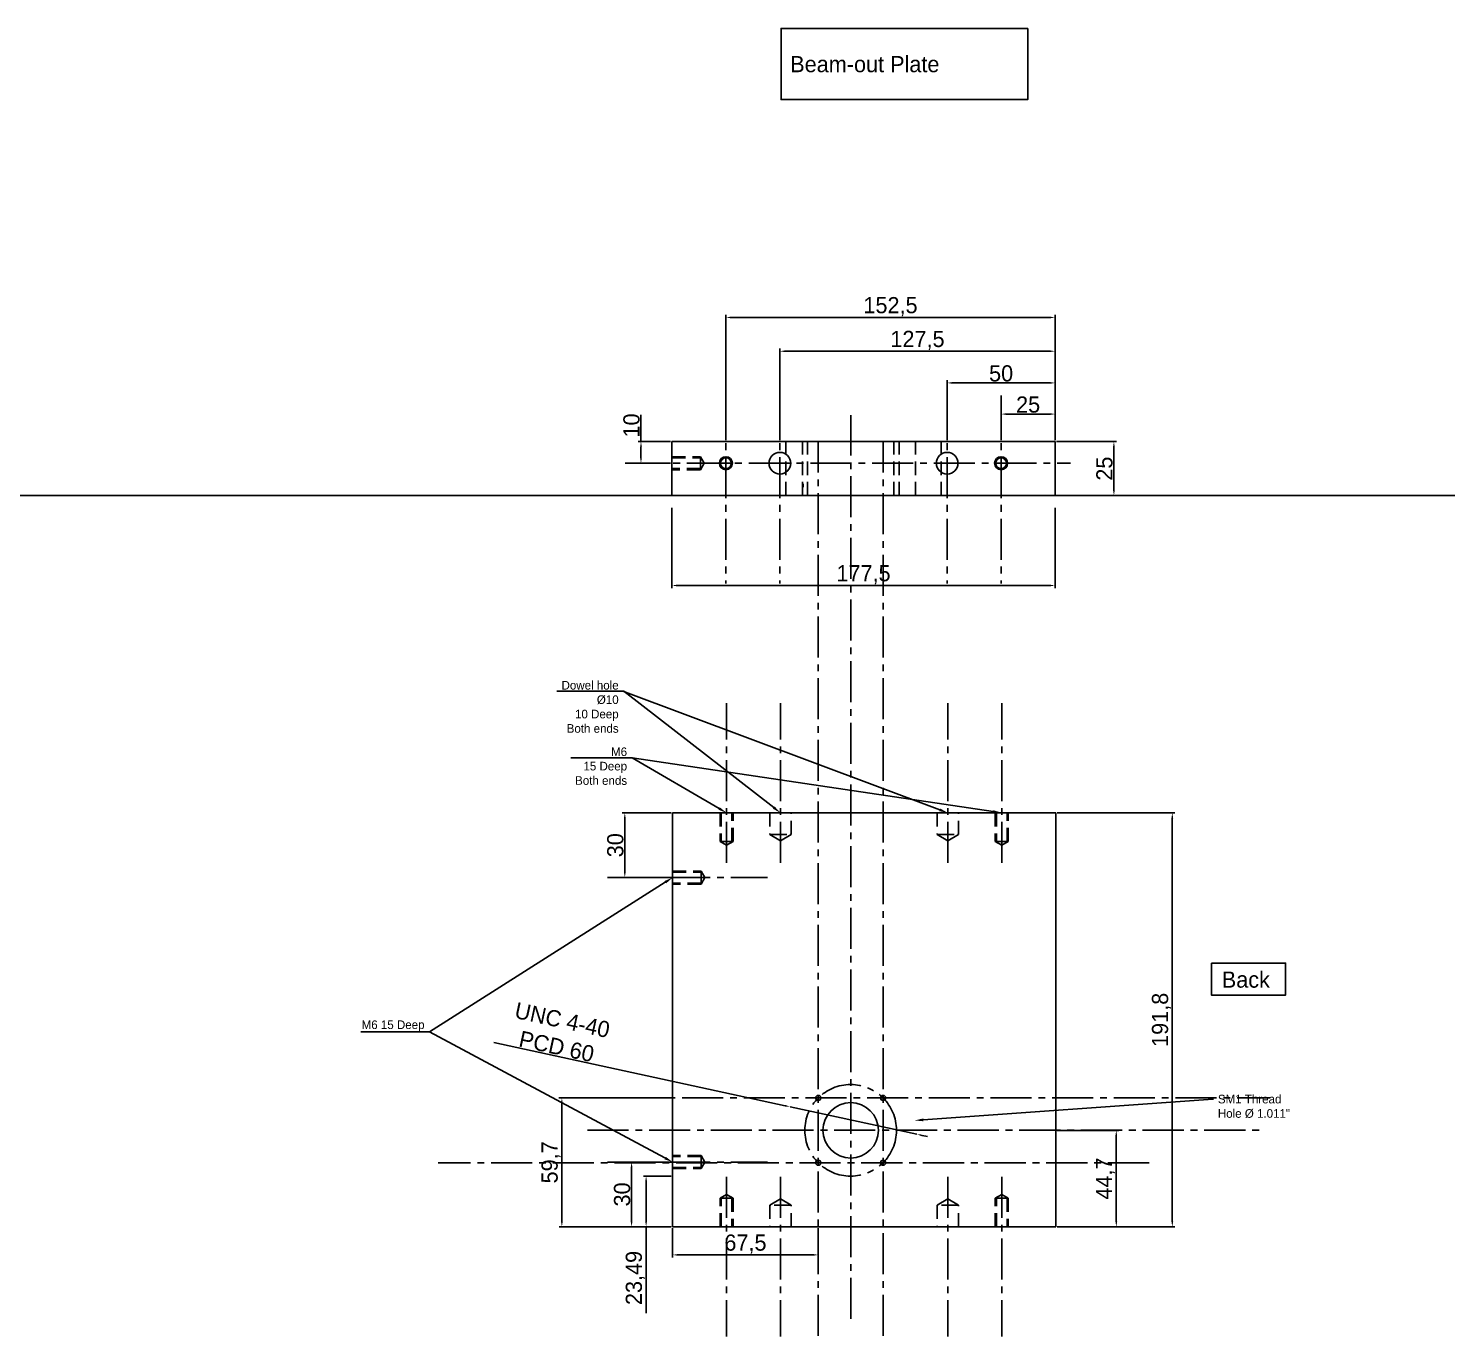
# Model space of a CAD drawing. Header units: millimetres. Extents: x -2438 to 7650, y -2358 to 2460.
# Drawn here: x 1936 to 2594, y -132 to 475 of the extents above; entities that cross this region are included whole.
import ezdxf
from ezdxf import colors
from ezdxf.entities.mleader import LeaderData, LeaderLine
from ezdxf.math import Vec2, Vec3

# ---------------------------------------------------------------- set-up
doc = ezdxf.new("R2010")
doc.units = ezdxf.units.MM
doc.linetypes.add('CENTER2', pattern=[28.575, 19.05, -3.175, 3.175, -3.175])
doc.linetypes.add('DASHED2', pattern=[9.525, 6.35, -3.175])
for name, color, linetype in [('Centre', 7, 'CENTER2'), ('Dimension', 1, 'Continuous'), ('Hidden small', 140, 'DASHED2')]:
    doc.layers.add(name, color=color, linetype=linetype)
doc.dimstyles.new('ISO-25', dxfattribs={"dimtxt": 7.5, "dimasz": 2.5, "dimexe": 1.25, "dimexo": 0.625, "dimtad": 1, "dimtxsty": 'Standard', "dimcen": 2.5, "dimadec": 0, "dimazin": 0, "dimtfac": 1, "dimtmove": 0, "dimatfit": 3, "dimfxl": 1, "dimarcsym": 0})

# ---------------------------------------------------------------- blocks, each defined once
blk = doc.blocks.new('*D19')
at = {"layer": 'Defpoints', "color": 0, "transparency": 16777216}
for p in [(2412.42, -35.94), (2440.47, -35.94), (2412.42, -80.64)]:
    blk.add_point(p, dxfattribs=at)
at = {"layer": 'Dimension', "color": 0, "lineweight": -2, "transparency": 16777216}
for p, q in [((2413.05, -35.94), (2441.72, -35.94)), ((2440.47, -78.14), (2440.47, -38.44)), ((2413.05, -80.64), (2441.72, -80.64))]:
    blk.add_line(p, q, dxfattribs=at)
at = {"layer": 'Dimension', "color": 0, "transparency": 16777216}
for points in [[(2440.06, -38.44), (2440.89, -38.44), (2440.47, -35.94)], [(2440.06, -78.14), (2440.89, -78.14), (2440.47, -80.64)]]:
    blk.add_solid(points, dxfattribs=at)
at = {"layer": 'Dimension', "color": 0, "transparency": 16777216, "insert": (2435.47, -58.29), "char_height": 7.5, "attachment_point": 5, "rotation": 90}
blk.add_mtext('44,7', dxfattribs=at)
blk = doc.blocks.new('*D20')
at = {"layer": 'Defpoints', "color": 0, "transparency": 16777216}
for p in [(2412.42, 111.16), (2466.42, 111.16), (2412.42, -80.64)]:
    blk.add_point(p, dxfattribs=at)
at = {"layer": 'Dimension', "color": 0, "lineweight": -2, "transparency": 16777216}
for p, q in [((2413.05, 111.16), (2467.67, 111.16)), ((2466.42, -78.14), (2466.42, 108.66)), ((2413.05, -80.64), (2467.67, -80.64))]:
    blk.add_line(p, q, dxfattribs=at)
at = {"layer": 'Dimension', "color": 0, "transparency": 16777216}
for points in [[(2466, 108.66), (2466.84, 108.66), (2466.42, 111.16)], [(2466, -78.14), (2466.84, -78.14), (2466.42, -80.64)]]:
    blk.add_solid(points, dxfattribs=at)
at = {"layer": 'Dimension', "color": 0, "transparency": 16777216, "insert": (2461.42, 15.26), "char_height": 7.5, "attachment_point": 5, "rotation": 90}
blk.add_mtext('191,8', dxfattribs=at)
blk = doc.blocks.new('*D37')
at = {"layer": 'Defpoints', "color": 0, "transparency": 16777216}
for p in [(2387.12, 295.94), (2387.12, 283.17), (2412.12, 283.17)]:
    blk.add_point(p, dxfattribs=at)
at = {"layer": 'Dimension', "color": 0, "lineweight": -2, "transparency": 16777216}
for p, q in [((2387.12, 283.8), (2387.12, 297.19)), ((2409.62, 295.94), (2389.62, 295.94)), ((2412.12, 283.8), (2412.12, 297.19))]:
    blk.add_line(p, q, dxfattribs=at)
at = {"layer": 'Dimension', "color": 0, "transparency": 16777216}
for points in [[(2389.62, 296.36), (2389.62, 295.53), (2387.12, 295.94)], [(2409.62, 296.36), (2409.62, 295.53), (2412.12, 295.94)]]:
    blk.add_solid(points, dxfattribs=at)
at = {"layer": 'Dimension', "color": 0, "transparency": 16777216, "insert": (2399.62, 300.32), "char_height": 7.5, "attachment_point": 5}
blk.add_mtext('25', dxfattribs=at)
blk = doc.blocks.new('*D38')
at = {"layer": 'Defpoints', "color": 0, "transparency": 16777216}
for p in [(2362.12, 310.38), (2362.12, 283.17), (2412.12, 283.17)]:
    blk.add_point(p, dxfattribs=at)
at = {"layer": 'Dimension', "color": 0, "lineweight": -2, "transparency": 16777216}
for p, q in [((2362.12, 283.8), (2362.12, 311.63)), ((2409.62, 310.38), (2364.62, 310.38)), ((2412.12, 283.8), (2412.12, 311.63))]:
    blk.add_line(p, q, dxfattribs=at)
at = {"layer": 'Dimension', "color": 0, "transparency": 16777216}
for points in [[(2364.62, 310.8), (2364.62, 309.97), (2362.12, 310.38)], [(2409.62, 310.8), (2409.62, 309.97), (2412.12, 310.38)]]:
    blk.add_solid(points, dxfattribs=at)
at = {"layer": 'Dimension', "color": 0, "transparency": 16777216, "insert": (2387.12, 314.76), "char_height": 7.5, "attachment_point": 5}
blk.add_mtext('50', dxfattribs=at)
blk = doc.blocks.new('*D39')
at = {"layer": 'Defpoints', "color": 0, "transparency": 16777216}
for p in [(2289.46, -25.06), (2348.1, -37.78)]:
    blk.add_point(p, dxfattribs=at)
at = {"layer": 'Dimension', "color": 0, "lineweight": -2, "transparency": 16777216}
for p, q in [((2152.16, 4.72), (2287.02, -24.53)), ((2348.1, -37.78), (2289.46, -25.06)), ((2350.54, -38.31), (2352.98, -38.84))]:
    blk.add_line(p, q, dxfattribs=at)
at = {"layer": 'Dimension', "color": 0, "transparency": 16777216}
for points in [[(2287.11, -24.13), (2286.93, -24.94), (2289.46, -25.06)], [(2350.63, -37.9), (2350.45, -38.72), (2348.1, -37.78)]]:
    blk.add_solid(points, dxfattribs=at)
at = {"layer": 'Dimension', "color": 0, "transparency": 16777216, "insert": (2182.51, 9.01), "char_height": 7.5, "attachment_point": 5, "rotation": 347.76253}
blk.add_mtext('UNC 4-40\\PPCD 60', dxfattribs=at)
blk = doc.blocks.new('*D51')
at = {"layer": 'Defpoints', "color": 0, "transparency": 16777216}
for p in [(2284.62, 325.07), (2284.62, 283.17), (2412.12, 283.17)]:
    blk.add_point(p, dxfattribs=at)
at = {"layer": 'Dimension', "color": 0, "lineweight": -2, "transparency": 16777216}
for p, q in [((2284.62, 283.8), (2284.62, 326.32)), ((2409.62, 325.07), (2287.12, 325.07)), ((2412.12, 283.8), (2412.12, 326.32))]:
    blk.add_line(p, q, dxfattribs=at)
at = {"layer": 'Dimension', "color": 0, "transparency": 16777216}
for points in [[(2287.12, 325.48), (2287.12, 324.65), (2284.62, 325.07)], [(2409.62, 325.48), (2409.62, 324.65), (2412.12, 325.07)]]:
    blk.add_solid(points, dxfattribs=at)
at = {"layer": 'Dimension', "color": 0, "transparency": 16777216, "insert": (2348.37, 330.07), "char_height": 7.5, "attachment_point": 5}
blk.add_mtext('127,5', dxfattribs=at)
blk = doc.blocks.new('*D52')
at = {"layer": 'Defpoints', "color": 0, "transparency": 16777216}
for p in [(2259.62, 340.72), (2259.62, 283.17), (2412.12, 283.17)]:
    blk.add_point(p, dxfattribs=at)
at = {"layer": 'Dimension', "color": 0, "lineweight": -2, "transparency": 16777216}
for p, q in [((2259.62, 283.8), (2259.62, 341.97)), ((2412.12, 283.8), (2412.12, 341.97)), ((2409.62, 340.72), (2262.12, 340.72))]:
    blk.add_line(p, q, dxfattribs=at)
at = {"layer": 'Dimension', "color": 0, "transparency": 16777216}
for points in [[(2262.12, 341.14), (2262.12, 340.3), (2259.62, 340.72)], [(2409.62, 341.14), (2409.62, 340.3), (2412.12, 340.72)]]:
    blk.add_solid(points, dxfattribs=at)
at = {"layer": 'Dimension', "color": 0, "transparency": 16777216, "insert": (2335.87, 345.72), "char_height": 7.5, "attachment_point": 5}
blk.add_mtext('152,5', dxfattribs=at)
blk = doc.blocks.new('*D53')
at = {"layer": 'Defpoints', "color": 0, "transparency": 16777216}
for p in [(2234.62, 253.17), (2412.12, 253.17), (2412.12, 216.52)]:
    blk.add_point(p, dxfattribs=at)
at = {"layer": 'Dimension', "color": 0, "lineweight": -2, "transparency": 16777216}
for p, q in [((2234.62, 252.55), (2234.62, 215.27)), ((2412.12, 252.55), (2412.12, 215.27)), ((2237.12, 216.52), (2409.62, 216.52))]:
    blk.add_line(p, q, dxfattribs=at)
at = {"layer": 'Dimension', "color": 0, "transparency": 16777216}
for points in [[(2237.12, 216.94), (2237.12, 216.1), (2234.62, 216.52)], [(2409.62, 216.94), (2409.62, 216.1), (2412.12, 216.52)]]:
    blk.add_solid(points, dxfattribs=at)
at = {"layer": 'Dimension', "color": 0, "transparency": 16777216, "insert": (2323.37, 221.52), "char_height": 7.5, "attachment_point": 5}
blk.add_mtext('177,5', dxfattribs=at)
blk = doc.blocks.new('*D54')
at = {"layer": 'Defpoints', "color": 0, "transparency": 16777216}
for p in [(2412.12, 283.17), (2412.12, 258.17), (2439.37, 258.17)]:
    blk.add_point(p, dxfattribs=at)
at = {"layer": 'Dimension', "color": 0, "lineweight": -2, "transparency": 16777216}
for p, q in [((2412.75, 283.17), (2440.62, 283.17)), ((2439.37, 280.67), (2439.37, 260.67)), ((2412.75, 258.17), (2440.62, 258.17))]:
    blk.add_line(p, q, dxfattribs=at)
at = {"layer": 'Dimension', "color": 0, "transparency": 16777216}
for points in [[(2438.96, 280.67), (2439.79, 280.67), (2439.37, 283.17)], [(2438.96, 260.67), (2439.79, 260.67), (2439.37, 258.17)]]:
    blk.add_solid(points, dxfattribs=at)
at = {"layer": 'Dimension', "color": 0, "transparency": 16777216, "insert": (2435, 270.67), "char_height": 7.5, "attachment_point": 5, "rotation": 90}
blk.add_mtext('25', dxfattribs=at)
blk = doc.blocks.new('*D55')
at = {"layer": 'Defpoints', "color": 0, "transparency": 16777216}
for p in [(2220.27, 283.17), (2234.62, 283.17), (2234.62, 273.17)]:
    blk.add_point(p, dxfattribs=at)
at = {"layer": 'Dimension', "color": 0, "lineweight": -2, "transparency": 16777216}
for p, q in [((2220.27, 283.17), (2220.27, 295.67)), ((2234, 283.17), (2219.02, 283.17)), ((2220.27, 275.67), (2220.27, 280.67)), ((2234, 273.17), (2219.02, 273.17))]:
    blk.add_line(p, q, dxfattribs=at)
at = {"layer": 'Dimension', "color": 0, "transparency": 16777216}
for points in [[(2219.86, 280.67), (2220.69, 280.67), (2220.27, 283.17)], [(2219.86, 275.67), (2220.69, 275.67), (2220.27, 273.17)]]:
    blk.add_solid(points, dxfattribs=at)
at = {"layer": 'Dimension', "color": 0, "transparency": 16777216, "insert": (2215.9, 290.67), "char_height": 7.5, "attachment_point": 5, "rotation": 90}
blk.add_mtext('10', dxfattribs=at)
blk = doc.blocks.new('*D81')
at = {"layer": 'Defpoints', "color": 0, "transparency": 16777216}
for p in [(2212.78, 111.16), (2234.92, 111.16), (2234.92, 81.16)]:
    blk.add_point(p, dxfattribs=at)
at = {"layer": 'Dimension', "color": 0, "lineweight": -2, "transparency": 16777216}
for p, q in [((2234.3, 111.16), (2211.53, 111.16)), ((2212.78, 83.66), (2212.78, 108.66)), ((2234.3, 81.16), (2211.53, 81.16))]:
    blk.add_line(p, q, dxfattribs=at)
at = {"layer": 'Dimension', "color": 0, "transparency": 16777216}
for points in [[(2212.36, 108.66), (2213.2, 108.66), (2212.78, 111.16)], [(2212.36, 83.66), (2213.2, 83.66), (2212.78, 81.16)]]:
    blk.add_solid(points, dxfattribs=at)
at = {"layer": 'Dimension', "color": 0, "transparency": 16777216, "insert": (2208.41, 96.16), "char_height": 7.5, "attachment_point": 5, "rotation": 90}
blk.add_mtext('30', dxfattribs=at)
blk = doc.blocks.new('*D82')
at = {"layer": 'Defpoints', "color": 0, "transparency": 16777216}
for p in [(2215.92, -50.64), (2234.92, -50.64), (2234.92, -80.64)]:
    blk.add_point(p, dxfattribs=at)
at = {"layer": 'Dimension', "color": 0, "lineweight": -2, "transparency": 16777216}
for p, q in [((2234.3, -50.64), (2214.67, -50.64)), ((2215.92, -78.14), (2215.92, -53.14)), ((2234.3, -80.64), (2214.67, -80.64))]:
    blk.add_line(p, q, dxfattribs=at)
at = {"layer": 'Dimension', "color": 0, "transparency": 16777216}
for points in [[(2215.5, -53.14), (2216.34, -53.14), (2215.92, -50.64)], [(2215.5, -78.14), (2216.34, -78.14), (2215.92, -80.64)]]:
    blk.add_solid(points, dxfattribs=at)
at = {"layer": 'Dimension', "color": 0, "transparency": 16777216, "insert": (2211.55, -65.64), "char_height": 7.5, "attachment_point": 5, "rotation": 90}
blk.add_mtext('30', dxfattribs=at)
blk = doc.blocks.new('*D128')
at = {"layer": 'Defpoints', "color": 0, "transparency": 16777216}
for p in [(2222.65, -57.15), (2234.92, -57.15), (2234.92, -80.64)]:
    blk.add_point(p, dxfattribs=at)
at = {"layer": 'Dimension', "color": 0, "lineweight": -2, "transparency": 16777216}
for p, q in [((2234.3, -57.15), (2221.4, -57.15)), ((2222.65, -59.65), (2222.65, -78.14)), ((2234.3, -80.64), (2221.4, -80.64)), ((2222.65, -80.64), (2222.65, -120.6))]:
    blk.add_line(p, q, dxfattribs=at)
at = {"layer": 'Dimension', "color": 0, "transparency": 16777216}
for points in [[(2222.24, -59.65), (2223.07, -59.65), (2222.65, -57.15)], [(2222.24, -78.14), (2223.07, -78.14), (2222.65, -80.64)]]:
    blk.add_solid(points, dxfattribs=at)
at = {"layer": 'Dimension', "color": 0, "transparency": 16777216, "insert": (2217.65, -104.35), "char_height": 7.5, "attachment_point": 5, "rotation": 90}
blk.add_mtext('23,49', dxfattribs=at)
blk = doc.blocks.new('*D129')
at = {"layer": 'Defpoints', "color": 0, "transparency": 16777216}
for p in [(2183.63, -20.94), (2234.92, -20.94), (2234.92, -80.64)]:
    blk.add_point(p, dxfattribs=at)
at = {"layer": 'Dimension', "color": 0, "lineweight": -2, "transparency": 16777216}
for p, q in [((2234.3, -20.94), (2182.38, -20.94)), ((2183.63, -78.14), (2183.63, -23.44)), ((2234.3, -80.64), (2182.38, -80.64))]:
    blk.add_line(p, q, dxfattribs=at)
at = {"layer": 'Dimension', "color": 0, "transparency": 16777216}
for points in [[(2183.21, -23.44), (2184.05, -23.44), (2183.63, -20.94)], [(2183.21, -78.14), (2184.05, -78.14), (2183.63, -80.64)]]:
    blk.add_solid(points, dxfattribs=at)
at = {"layer": 'Dimension', "color": 0, "transparency": 16777216, "insert": (2178.63, -50.79), "char_height": 7.5, "attachment_point": 5, "rotation": 90}
blk.add_mtext('59,7', dxfattribs=at)
blk = doc.blocks.new('*U179')
blk.add_circle((0, 0), 1.18)
blk = doc.blocks.new('*U180')
at = {"color": 0, "linetype": 'ByBlock', "lineweight": -2, "transparency": 16777216}
blk.add_blockref('*U179', (1481.33, 26.46), dxfattribs=at)
for p, rotation in [((1511.33, 26.46), 270), ((1481.33, -3.54), 90.00000000000001), ((1511.33, -3.54), 180)]:
    blk.add_blockref('*U179', p, dxfattribs=dict(at, rotation=rotation))
blk = doc.blocks.new('*D181')
at = {"layer": 'Defpoints', "color": 0, "transparency": 16777216}
for p in [(2234.92, -80.64), (2302.42, -80.64), (2302.42, -93.65)]:
    blk.add_point(p, dxfattribs=at)
at = {"layer": 'Dimension', "color": 0, "lineweight": -2, "transparency": 16777216}
for p, q in [((2234.92, -81.26), (2234.92, -94.9)), ((2302.42, -81.26), (2302.42, -94.9)), ((2237.42, -93.65), (2299.92, -93.65))]:
    blk.add_line(p, q, dxfattribs=at)
at = {"layer": 'Dimension', "color": 0, "transparency": 16777216}
for points in [[(2237.42, -93.23), (2237.42, -94.06), (2234.92, -93.65)], [(2299.92, -93.23), (2299.92, -94.06), (2302.42, -93.65)]]:
    blk.add_solid(points, dxfattribs=at)
at = {"layer": 'Dimension', "color": 0, "transparency": 16777216, "insert": (2268.67, -88.65), "char_height": 7.5, "attachment_point": 5}
blk.add_mtext('67,5', dxfattribs=at)

msp = doc.modelspace()

# ---------------------------------------------------------------- linework, layer by layer
for p, q in [((2234.621, 258.174), (2234.621, 283.174)), ((2234.621, 283.174), (2412.121, 283.174)), ((2412.121, 283.174), (2412.121, 258.174)), ((433.518, 258.174), (2150.15, 258.174)), ((2150.15, 258.174), (6077.182, 258.174)), ((2412.121, 258.174), (2234.621, 258.174)), ((2412.421, 111.164), (2234.921, 111.164)), ((2234.921, 111.164), (2234.921, -80.636)), ((2412.421, -80.636), (2412.421, 111.164)), ((2234.921, -80.636), (2412.421, -80.636)), ((2412.421, -80.636), (2234.921, -80.636))]:
    msp.add_line(p, q)
for centre, radius in [((2259.621, 273.174), 3), ((2284.621, 273.174), 5), ((2362.121, 273.174), 5), ((2387.121, 273.174), 3), ((2259.621, 273.174), 2.5), ((2387.121, 273.174), 2.5), ((2317.421, -35.936), 12.85)]:
    msp.add_circle(centre, radius)
at = {"layer": 'Centre'}
for p, q in [((2259.621, 304.622), (2259.621, 217.436)), ((2284.621, 304.622), (2284.621, 217.436)), ((2362.121, 304.622), (2362.121, 217.436)), ((2387.121, 304.622), (2387.121, 217.436)), ((2317.421, -123.336), (2317.421, 295.462)), ((2302.42, -131.18), (2302.42, 283.174)), ((2332.422, -131.18), (2332.422, 283.174)), ((2213.019, 273.174), (2419.305, 273.174)), ((2256.621, 273.174), (2262.621, 273.174)), ((2281.621, 273.174), (2287.621, 273.174)), ((2365.121, 273.174), (2359.121, 273.174)), ((2390.121, 273.174), (2384.121, 273.174)), ((2259.921, 87.958), (2259.921, 162.059)), ((2284.921, 87.958), (2284.921, 162.059)), ((2362.421, 87.958), (2362.421, 162.059)), ((2387.421, 87.958), (2387.421, 162.059)), ((2204.748, 81.164), (2278.85, 81.164)), ((2182.156, -20.935), (2511.537, -20.935)), ((2195.493, -35.936), (2507.777, -35.936)), ((2455.659, -50.938), (2126.278, -50.938)), ((2204.748, -50.636), (2278.85, -50.636)), ((2259.921, -57.431), (2259.921, -131.532)), ((2284.921, -57.431), (2284.921, -131.532)), ((2362.421, -57.431), (2362.421, -131.532)), ((2387.421, -57.431), (2387.421, -131.532))]:
    msp.add_line(p, q, dxfattribs=at)
msp.add_circle((2317.421, -35.936), 21.215, dxfattribs=at)
at = {"layer": 'Dimension'}
for points in [[(2399.421, 474.675), (2285.16, 474.675), (2285.16, 441.673), (2399.421, 441.673)], [(2484.525, 41.558), (2518.874, 41.558), (2518.874, 26.758), (2484.525, 26.758)]]:
    msp.add_lwpolyline(points, close=True, dxfattribs=at)
at = {"layer": 'Hidden small'}
for p, q in [((2287.421, 258.174), (2287.421, 283.174)), ((2295.033, 258.174), (2295.033, 283.174)), ((2297.383, 258.174), (2297.383, 283.174)), ((2337.459, 258.174), (2337.459, 283.174)), ((2339.809, 258.174), (2339.809, 283.174)), ((2347.421, 258.174), (2347.421, 283.174)), ((2359.321, 258.174), (2359.321, 283.174)), ((2234.564, 276.174), (2247.832, 276.174)), ((2249.564, 273.174), (2247.832, 276.174)), ((2247.832, 270.174), (2247.832, 276.174)), ((2234.564, 275.674), (2247.832, 275.674)), ((2247.832, 270.674), (2234.564, 270.674)), ((2247.832, 270.174), (2234.564, 270.174)), ((2249.564, 273.174), (2247.832, 270.174)), ((2295.421, 262.145), (2295.421, 263.67)), ((2256.921, 111.164), (2256.921, 97.896)), ((2257.421, 111.164), (2257.421, 97.896)), ((2262.421, 97.896), (2262.421, 111.164)), ((2262.921, 97.896), (2262.921, 111.164)), ((2279.921, 111.164), (2279.921, 101.164)), ((2289.921, 101.164), (2289.921, 111.164)), ((2357.421, 111.164), (2357.421, 101.164)), ((2367.421, 101.164), (2367.421, 111.164)), ((2384.421, 111.164), (2384.421, 97.896)), ((2384.921, 111.164), (2384.921, 97.896)), ((2389.921, 97.896), (2389.921, 111.164)), ((2390.421, 97.896), (2390.421, 111.164)), ((2279.921, 101.164), (2289.921, 101.164)), ((2279.921, 101.164), (2284.921, 98.277)), ((2287.921, 101.164), (2281.921, 101.164)), ((2287.921, 101.164), (2281.921, 101.164)), ((2289.921, 101.164), (2284.921, 98.277)), ((2357.421, 101.164), (2367.421, 101.164)), ((2357.421, 101.164), (2362.421, 98.277)), ((2365.421, 101.164), (2359.421, 101.164)), ((2365.421, 101.164), (2359.421, 101.164)), ((2367.421, 101.164), (2362.421, 98.277)), ((2259.921, 96.164), (2256.921, 97.896)), ((2262.921, 97.896), (2256.921, 97.896)), ((2259.921, 96.164), (2262.921, 97.896)), ((2387.421, 96.164), (2384.421, 97.896)), ((2390.421, 97.896), (2384.421, 97.896)), ((2387.421, 96.164), (2390.421, 97.896)), ((2234.864, 84.164), (2248.132, 84.164)), ((2234.864, 83.664), (2248.132, 83.664)), ((2249.864, 81.164), (2248.132, 84.164)), ((2248.132, 78.164), (2248.132, 84.164)), ((2249.864, 81.164), (2248.132, 78.164)), ((2248.132, 78.664), (2234.864, 78.664)), ((2248.132, 78.164), (2234.864, 78.164)), ((2248.132, -47.636), (2234.864, -47.636)), ((2248.132, -48.136), (2234.864, -48.136)), ((2249.864, -50.636), (2248.132, -47.636)), ((2248.132, -47.636), (2248.132, -53.636)), ((2249.864, -50.636), (2248.132, -53.636)), ((2234.864, -53.136), (2248.132, -53.136)), ((2234.864, -53.636), (2248.132, -53.636)), ((2259.921, -65.636), (2256.921, -67.368)), ((2259.921, -65.636), (2262.921, -67.368)), ((2387.421, -65.636), (2384.421, -67.368)), ((2387.421, -65.636), (2390.421, -67.368)), ((2256.921, -80.636), (2256.921, -67.368)), ((2262.921, -67.368), (2256.921, -67.368)), ((2257.421, -80.636), (2257.421, -67.368)), ((2262.421, -67.368), (2262.421, -80.636)), ((2262.921, -67.368), (2262.921, -80.636)), ((2279.921, -70.636), (2284.921, -67.75)), ((2289.921, -70.636), (2279.921, -70.636)), ((2279.921, -70.636), (2279.921, -80.636)), ((2287.921, -70.636), (2281.921, -70.636)), ((2287.921, -70.636), (2281.921, -70.636)), ((2289.921, -70.636), (2284.921, -67.75)), ((2289.921, -80.636), (2289.921, -70.636)), ((2357.421, -70.636), (2362.421, -67.75)), ((2367.421, -70.636), (2357.421, -70.636)), ((2357.421, -70.636), (2357.421, -80.636)), ((2365.421, -70.636), (2359.421, -70.636)), ((2365.421, -70.636), (2359.421, -70.636)), ((2365.421, -70.636), (2359.421, -70.636)), ((2367.421, -70.636), (2362.421, -67.75)), ((2367.421, -80.636), (2367.421, -70.636)), ((2384.421, -80.636), (2384.421, -67.368)), ((2390.421, -67.368), (2384.421, -67.368)), ((2384.921, -80.636), (2384.921, -67.368)), ((2389.921, -67.368), (2389.921, -80.636)), ((2390.421, -67.368), (2390.421, -80.636))]:
    msp.add_line(p, q, dxfattribs=at)

# ---------------------------------------------------------------- block references
msp.add_blockref('*U180', (821.094, -47.4))

# ---------------------------------------------------------------- texts
at = {"layer": 'Dimension', "char_height": 7.5, "attachment_point": 1}
for s, width, insert in [('Beam-out Plate', 294.18325, (2289.416, 461.855)), ('Back', 38.54368, (2489.345, 37.658))]:
    msp.add_mtext_dynamic_manual_height_columns(s, width=width, gutter_width=12.5, heights=[0], dxfattribs=dict(at, insert=insert))

# ---------------------------------------------------------------- dimensions: what is measured, and where the dimension line sits
at = {"layer": 'Dimension'}
for base, p1, p2, picture, middle in [((2259.621, 340.72), (2412.121, 283.174), (2259.621, 283.174), '*D52', (2335.871, 345.72)), ((2284.621, 325.068), (2412.121, 283.174), (2284.621, 283.174), '*D51', (2348.371, 330.068)), ((2362.121, 310.382), (2412.121, 283.174), (2362.121, 283.174), '*D38', (2387.121, 314.757)), ((2387.121, 295.942), (2412.121, 283.174), (2387.121, 283.174), '*D37', (2399.621, 300.317)), ((2412.121, 216.52), (2234.621, 253.174), (2412.121, 253.174), '*D53', (2323.371, 221.52)), ((2302.42, -93.647), (2234.921, -80.636), (2302.42, -80.636), '*D181', (2268.671, -88.647))]:
    dim = msp.add_linear_dim(base=base, p1=p1, p2=p2, dimstyle='ISO-25', dxfattribs=at)
    dim.commit()
    dim.dimension.update_dxf_attribs({"geometry": picture, "text_midpoint": middle})
for base, p1, p2, picture, middle in [((2220.272, 283.174), (2234.621, 273.174), (2234.621, 283.174), '*D55', (2215.897, 290.674)), ((2439.373, 258.174), (2412.121, 283.174), (2412.121, 258.174), '*D54', (2434.998, 270.674)), ((2212.78, 111.164), (2234.921, 81.164), (2234.921, 111.164), '*D81', (2208.405, 96.164)), ((2466.418, 111.164), (2412.421, -80.636), (2412.421, 111.164), '*D20', (2461.418, 15.264)), ((2183.631, -20.935), (2234.921, -80.636), (2234.921, -20.935), '*D129', (2178.631, -50.786)), ((2440.474, -35.936), (2412.421, -80.636), (2412.421, -35.936), '*D19', (2435.474, -58.286)), ((2215.92, -50.636), (2234.921, -80.636), (2234.921, -50.636), '*D82', (2211.545, -65.636))]:
    dim = msp.add_linear_dim(base=base, p1=p1, p2=p2, angle=90, dimstyle='ISO-25', dxfattribs=at)
    dim.commit()
    dim.dimension.update_dxf_attribs({"geometry": picture, "text_midpoint": middle})
dim = msp.add_diameter_dim_2p(p1=(2348.098, -37.781), p2=(2289.461, -25.063), text='UNC 4-40\\PPCD 60', dimstyle='ISO-25', dxfattribs=at)
dim.commit()
dim.dimension.update_dxf_attribs({"geometry": '*D39', "text_midpoint": (2180.256, -1.377), "dimtype": 163})
dim = msp.add_linear_dim(base=(2222.652, -57.15), p1=(2234.921, -80.636), p2=(2234.921, -57.15), angle=90, dimstyle='ISO-25', dxfattribs=at)
dim.commit()
dim.dimension.update_dxf_attribs({"geometry": '*D128', "text_midpoint": (2222.652, -104.35), "dimtype": 160})

# ---------------------------------------------------------------- leaders
ml = msp.add_multileader_mtext('Standard', dxfattribs=at)
ml.set_content('Dowel hole\\P%%C10\\P10 Deep\\PBoth ends', color=256)
ml.set_leader_properties()
ml.build(insert=Vec2(0, 0))
ml.multileader.update_dxf_attribs({"text_right_attachment_type": 6, "dogleg_length": 0.36})
ctx = ml.context
ctx.base_point, ctx.plane_origin = Vec3(2173.272, 170.292), Vec3(2284.921, 111.164)
ctx.right_attachment, ctx.text_align_type = 6, 2
notes = []
notes.append((ctx, [(0, (1, 1, 0), (2212.298, 167.492), (-1, 0), 0.36, [(0, [(2284.921, 111.164)], 0, [])])]))
ctx.mtext.insert, ctx.mtext.alignment, ctx.mtext.flow_direction = Vec3(2209.938, 172.292), 3, 5
ml = msp.add_multileader_mtext('Standard', dxfattribs=at)
ml.set_content('', color=256)
ml.set_leader_properties()
ml.build(insert=Vec2(0, 0))
ml.multileader.update_dxf_attribs({"text_right_attachment_type": 6, "dogleg_length": 0.36})
ctx = ml.context
ctx.base_point, ctx.plane_origin = Vec3(2207.578, 169.492), Vec3(2362.421, 111.164)
ctx.right_attachment, ctx.text_align_type = 6, 2
notes.append((ctx, [(0, (1, 1, 0), (2211.938, 167.492), (-1, 0), 0.36, [(0, [(2362.421, 111.164)], 0, [])])]))
ctx.mtext.insert, ctx.mtext.alignment, ctx.mtext.flow_direction = Vec3(2209.578, 171.492), 3, 5
ml = msp.add_multileader_mtext('Standard', dxfattribs=at)
ml.set_content('M6\\P15 Deep\\PBoth ends', color=256)
ml.set_leader_properties()
ml.build(insert=Vec2(0, 0))
ml.multileader.update_dxf_attribs({"text_right_attachment_type": 6, "dogleg_length": 0.36})
ctx = ml.context
ctx.base_point, ctx.plane_origin = Vec3(2177.178, 139.491), Vec3(2259.921, 111.164)
ctx.right_attachment, ctx.text_align_type = 6, 2
notes.append((ctx, [(0, (1, 1, 0), (2216.205, 136.691), (-1, 0), 0.36, [(0, [(2259.921, 111.164)], 0, [])])]))
ctx.mtext.insert, ctx.mtext.alignment, ctx.mtext.flow_direction = Vec3(2213.845, 141.491), 3, 5
ml = msp.add_multileader_mtext('Standard', dxfattribs=at)
ml.set_content('', color=256)
ml.set_leader_properties()
ml.build(insert=Vec2(0, 0))
ml.multileader.update_dxf_attribs({"text_right_attachment_type": 6, "dogleg_length": 0.36})
ctx = ml.context
ctx.base_point, ctx.plane_origin = Vec3(2211.845, 138.691), Vec3(2387.421, 111.164)
ctx.right_attachment, ctx.text_align_type = 6, 2
notes.append((ctx, [(0, (1, 1, 0), (2216.205, 136.691), (-1, 0), 0.36, [(0, [(2387.421, 111.164)], 0, [])])]))
ctx.mtext.insert, ctx.mtext.alignment, ctx.mtext.flow_direction = Vec3(2213.845, 140.691), 3, 5
ml = msp.add_multileader_mtext('Standard', dxfattribs=at)
ml.set_content('M6 15 Deep', color=256)
ml.set_leader_properties()
ml.build(insert=Vec2(0, 0))
ml.multileader.update_dxf_attribs({"text_right_attachment_type": 6, "dogleg_length": 0.36})
ctx = ml.context
ctx.base_point, ctx.plane_origin = Vec3(2080.664, 12.332), Vec3(2234.921, 81.164)
ctx.right_attachment, ctx.text_align_type = 6, 2
notes.append((ctx, [(0, (1, 1, 0), (2122.358, 9.665), (-1, 0), 0.36, [(0, [(2234.921, 81.164)], 0, [])])]))
ctx.mtext.insert, ctx.mtext.alignment, ctx.mtext.flow_direction = Vec3(2119.998, 14.998), 3, 5
ml = msp.add_multileader_mtext('Standard', dxfattribs=at)
ml.set_content('', color=256)
ml.set_leader_properties()
ml.build(insert=Vec2(0, 0))
ml.multileader.update_dxf_attribs({"text_right_attachment_type": 6, "dogleg_length": 0.36})
ctx = ml.context
ctx.base_point, ctx.plane_origin = Vec3(2117.998, 11.665), Vec3(2234.921, -50.636)
ctx.right_attachment, ctx.text_align_type = 6, 2
notes.append((ctx, [(0, (1, 1, 0), (2122.358, 9.665), (-1, 0), 0.36, [(0, [(2234.921, -50.636)], 0, [])])]))
ctx.mtext.insert, ctx.mtext.alignment, ctx.mtext.flow_direction = Vec3(2119.998, 13.665), 3, 5
ml = msp.add_multileader_mtext('Standard', dxfattribs=at)
ml.set_content('{\\C256;SM1 Thread\\PHole %%C 1.011"}', color=256)
ml.set_leader_properties()
ml.build(insert=Vec2(0, 0))
ml.multileader.update_dxf_attribs({"text_right_attachment_type": 6, "dogleg_length": 0.36})
ctx = ml.context
ctx.base_point, ctx.plane_origin = Vec3(2485.535, -21.456), Vec3(2347.072, -31.37)
ctx.right_attachment = 6
notes.append((ctx, [(0, (1, 1, 0), (2485.175, -21.456), (1, 0), 0.36, [(0, [(2347.072, -31.37)], 0, [])])]))
ctx.mtext.insert, ctx.mtext.flow_direction = Vec3(2487.535, -19.456), 5
for ctx, leaders in notes:
    for number, flags, end, landing, length, lines in leaders:
        leader = LeaderData()
        leader.index, (leader.has_last_leader_line, leader.has_dogleg_vector, leader.attachment_direction) = number, flags
        leader.last_leader_point, leader.dogleg_vector, leader.dogleg_length = Vec3(end), Vec3(landing), length
        for number, points, colour, breaks in lines:
            line = LeaderLine()
            line.index, line.vertices, line.color, line.breaks = number, Vec3.list(points), colors.encode_raw_color(colour), breaks
            leader.lines.append(line)
        ctx.leaders.append(leader)

doc.saveas('drawing.dxf')
